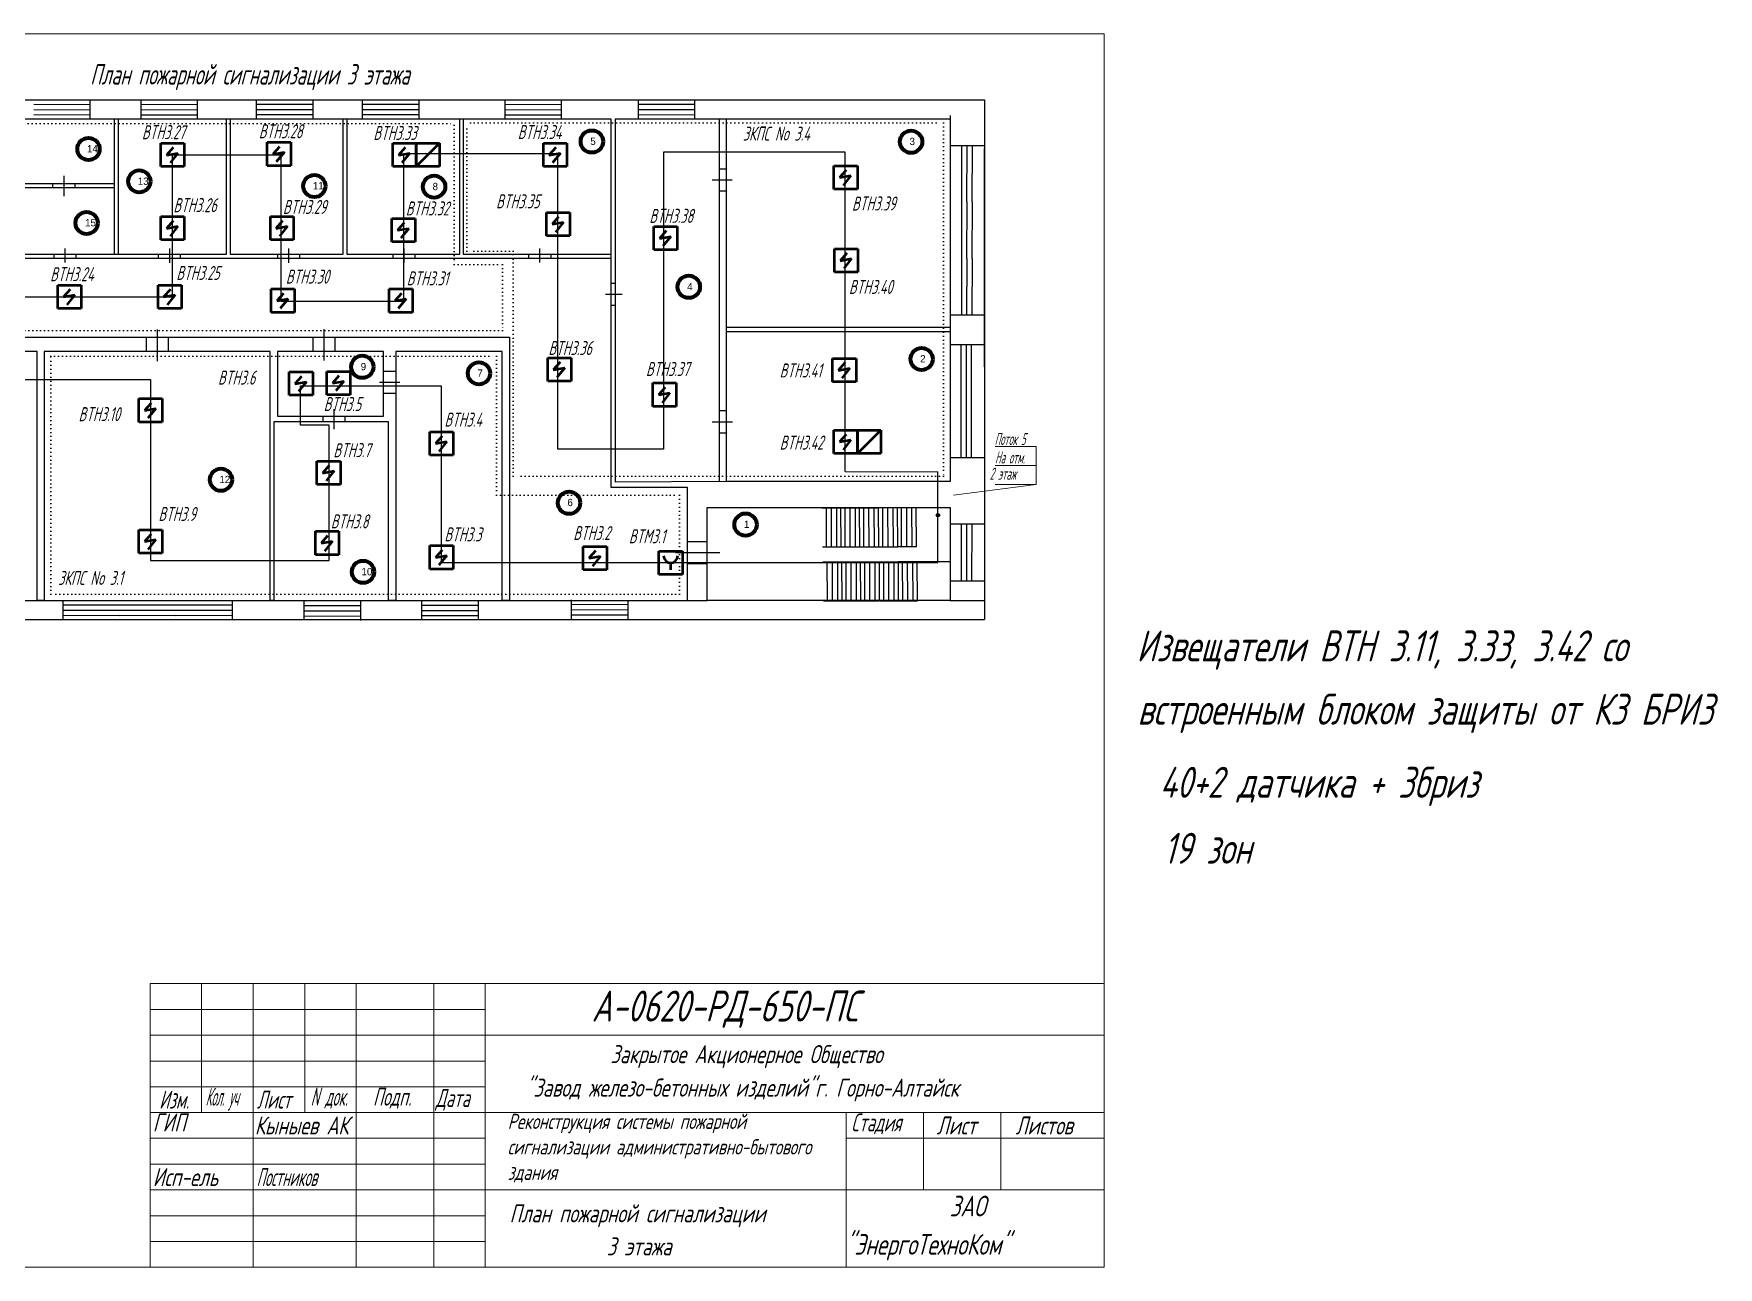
# Model space of a CAD drawing. Header units: millimetres. Extents: x -158 to 1900, y 56 to 1025.
# Drawn here: x 577 to 1900, y 56 to 1025 of the extents above; entities that cross this region are included whole.
import ezdxf

# ---------------------------------------------------------------- set-up
doc = ezdxf.new("R2010")
doc.units = ezdxf.units.MM
doc.linetypes.add('ACAD_ISO07W100', pattern=[3, 0, -3])
for name, color, linetype, lineweight in [('Выноска', 137, 'Continuous', 20), ('Датчики (Вновь)', 2, 'Continuous', 50), ('ИИ_ОФОРМЛЕНИЕ_025', 7, 'Continuous', 25), ('Первичник', 210, 'Continuous', 25), ('Рамка толстая', 7, 'Continuous', 60), ('Текст_КИП', 2, 'Continuous', 25), ('ТОНКИЕ', 150, 'Continuous', 13), ('Эл.кабель', 2, 'Continuous', 50)]:
    doc.layers.add(name, color=color, linetype=linetype, lineweight=lineweight)
doc.styles.add('Annotative', font='txt')
doc.styles.add('simplex', font='simplex.shx', dxfattribs={"width": 0.8, "oblique": 15})

# ---------------------------------------------------------------- blocks, each defined once
blk = doc.blocks.new('A$C7A532389')
at = {"layer": 'Датчики (Вновь)'}
for p, q in [((0, 5), (5, 5)), ((0, 0), (0, 5)), ((5, 5), (5, 0)), ((2.5, 1), (2.5, 2.5)), ((5, 0), (0, 0))]:
    blk.add_line(p, q, dxfattribs=at)
blk.add_arc((2.5, 4), 1.5, 180, 0, dxfattribs=at)

msp = doc.modelspace()

# ---------------------------------------------------------------- hatches: boundary and pattern name
at = {"layer": 'Первичник'}
h = msp.add_hatch(color=256, dxfattribs=at)
edge = h.paths.add_edge_path()
edge.add_arc((1286.7, 646.9), 1.43, 0, 360)

# ---------------------------------------------------------------- linework, layer by layer
for p, q in [((188.6, 972.9), (1323.3, 972.9)), ((576.6, 969.5), (620.9, 969.4)), ((620.9, 957.9), (620.9, 972.8)), ((660.9, 958), (660.9, 973)), ((661, 969.5), (705.3, 969.4)), ((705.3, 957.9), (705.3, 972.8)), ((751.5, 958.3), (751.5, 973.2)), ((751.6, 969.7), (796, 969.6)), ((796, 958.1), (796, 973)), ((834.7, 958.2), (834.7, 973.1)), ((834.8, 969.6), (879.2, 969.5)), ((879.2, 958), (879.2, 972.9)), ((946.7, 958), (946.7, 973)), ((946.8, 969.5), (991.1, 969.4)), ((991.1, 957.9), (991.1, 972.8)), ((1051.4, 958.1), (1051.4, 973.1)), ((1051.5, 969.6), (1095.8, 969.5)), ((1095.8, 958), (1095.8, 972.9)), ((1323.3, 972.9), (1323.3, 564.9)), ((559.5, 958), (640, 958)), ((576.6, 965.3), (620.9, 965.2)), ((576.6, 961.4), (620.9, 961.3)), ((640, 958), (642.8, 958)), ((640, 851.9), (640, 958)), ((642.8, 958), (728, 958)), ((642.8, 958), (642.8, 851.9)), ((661, 965.3), (705.3, 965.2)), ((661, 961.3), (705.3, 961.2)), ((728, 958), (730.8, 958)), ((728, 851.9), (728, 958)), ((730.8, 958), (819.7, 958)), ((730.8, 958), (730.8, 851.9)), ((751.6, 965.5), (796, 965.4)), ((751.6, 961.5), (796, 961.5)), ((819.7, 958), (822.5, 958)), ((819.7, 851.9), (819.7, 958)), ((822.5, 958), (911.1, 958)), ((822.5, 958), (822.5, 851.9)), ((834.8, 965.4), (879.2, 965.3)), ((834.8, 961.4), (879.2, 961.4)), ((911.1, 958), (1029.7, 958)), ((911.1, 851.9), (911.1, 958)), ((911.1, 958), (913.9, 958)), ((913.9, 958), (913.9, 851.9)), ((946.8, 965.3), (991.1, 965.2)), ((946.8, 961.3), (991.1, 961.2)), ((1029.7, 958), (1029.7, 668.8)), ((1033.1, 958), (1033.1, 672.7)), ((1033.1, 958), (1114.9, 958)), ((1051.5, 965.4), (1095.8, 965.3)), ((1051.5, 961.4), (1095.8, 961.3)), ((1114.9, 958), (1114.9, 673.2)), ((1114.9, 958), (1117.7, 958)), ((1117.7, 958), (1296.2, 958)), ((1117.7, 958), (1120.5, 958)), ((1120.5, 958), (1120.5, 673.3)), ((1296.2, 960.8), (1296.2, 673.3)), ((1296.2, 937.1), (1323.3, 937.1)), ((1305.3, 937.1), (1305.2, 892.8)), ((1309.3, 937.1), (1309.2, 892.8)), ((1313.5, 937.1), (1313.4, 892.8)), ((1323.3, 763.3), (1323.3, 934.9)), ((600.1, 913.4), (600.1, 897.5)), ((1120.4, 918.6), (1114.7, 918.6)), ((478.1, 907.4), (640, 907.4)), ((559.5, 904.3), (640, 904.3)), ((591.4, 907.4), (591.4, 904.3)), ((608.8, 907.4), (608.8, 904.3)), ((1125.2, 910), (1109.3, 910)), ((1120.4, 901.3), (1114.7, 901.3)), ((1305.3, 892.8), (1305.2, 848.4)), ((1309.3, 892.8), (1309.2, 848.4)), ((1313.5, 892.8), (1313.4, 848.4)), ((475.3, 848.8), (1029.7, 848.8)), ((478.1, 851.9), (728, 851.9)), ((592.4, 851.9), (592.4, 848.7)), ((601, 856.3), (601, 845.3)), ((609.7, 851.9), (609.7, 848.7)), ((674.4, 851.7), (674.4, 848.6)), ((683.1, 856.2), (683.1, 845.1)), ((691.7, 851.7), (691.7, 848.6)), ((730.8, 851.9), (819.7, 851.9)), ((768.1, 851.7), (768.1, 848.6)), ((776.7, 856.2), (776.7, 845.1)), ((785.4, 851.7), (785.4, 848.6)), ((822.5, 851.9), (911.1, 851.9)), ((858.6, 851.9), (858.6, 848.8)), ((867.2, 856.4), (867.2, 845.3)), ((875.9, 851.9), (875.9, 848.8)), ((913.9, 851.9), (1029.7, 851.9)), ((965.2, 851.9), (965.2, 848.8)), ((973.9, 856.4), (973.9, 845.3)), ((982.6, 851.9), (982.6, 848.8)), ((1305.3, 848.4), (1305.2, 804.1)), ((1309.3, 848.4), (1309.2, 804.1)), ((1313.5, 848.4), (1313.4, 804.1)), ((1033.1, 828.9), (1029.7, 828.9)), ((1038.7, 820.2), (1025.5, 820.2)), ((1033.1, 811.6), (1029.7, 811.6)), ((1120.5, 794.5), (1296.2, 794.5)), ((1296.2, 804.1), (1323.3, 804.1)), ((390.4, 786.7), (950.1, 786.7)), ((664.9, 786.7), (664.9, 775.5)), ((673.5, 792.7), (673.5, 767.8)), ((682.2, 786.7), (682.2, 775.5)), ((795.8, 786.7), (795.8, 775.5)), ((804.5, 793), (804.5, 768.3)), ((813.1, 786.7), (813.1, 775.5)), ((950.1, 786.7), (950.1, 588.9)), ((1120.5, 791.2), (1296.2, 791.2)), ((1323.3, 780.6), (1296.2, 780.6)), ((1304.9, 736.2), (1305, 780.6)), ((1309.1, 736.2), (1309.2, 780.6)), ((1313.1, 736.2), (1313.1, 780.6)), ((579.2, 775.5), (488.4, 775.5)), ((579.2, 579.8), (579.2, 775.5)), ((762.3, 775.5), (584.8, 775.5)), ((584.8, 775.5), (584.8, 579.8)), ((762.3, 579.8), (762.3, 775.5)), ((767.9, 775.5), (767.9, 724.6)), ((851.2, 775.5), (767.9, 775.5)), ((851.2, 724.6), (851.2, 775.5)), ((944.5, 775.5), (860.9, 775.5)), ((860.9, 775.5), (860.9, 579.8)), ((944.5, 579.8), (944.5, 775.5)), ((860.9, 759.8), (851.2, 759.8)), ((864, 751.1), (848, 751.1)), ((860.9, 742.4), (851.2, 742.4)), ((812.2, 730.2), (812.2, 714.3)), ((1120.5, 728.7), (1114.9, 728.7)), ((1304.8, 692), (1304.9, 736.4)), ((1309, 692), (1309.1, 736.4)), ((1313, 692), (1313.1, 736.4)), ((855.3, 720.2), (765.1, 720.2)), ((765.1, 720.2), (765.1, 579.8)), ((767.9, 724.6), (851.2, 724.6)), ((803.5, 724.6), (803.5, 720.2)), ((820.8, 724.6), (820.8, 720.2)), ((855.3, 579.8), (855.3, 720.2)), ((1125.3, 720), (1109.4, 720)), ((1120.5, 711.4), (1114.9, 711.4)), ((1323.3, 692), (1296.2, 692)), ((1029.7, 668.8), (1089.7, 668.8)), ((1121.4, 673.3), (1033.1, 672.7)), ((1089.7, 668.8), (1089.7, 579.8)), ((1296.2, 673.3), (1121.4, 673.3)), ((1105.5, 579.8), (1105.5, 653)), ((1105.5, 653), (1296.2, 653)), ((1195.5, 652.7), (1210.5, 652.7)), ((1199.1, 622), (1199.1, 652.7)), ((1203.1, 622), (1203.1, 652.7)), ((1207.3, 622), (1207.2, 652.7)), ((1210.2, 652.7), (1225.2, 652.7)), ((1210.7, 622), (1210.5, 652.7)), ((1213.8, 622), (1213.8, 652.7)), ((1217.8, 622), (1217.8, 652.7)), ((1222, 622), (1222, 652.7)), ((1225, 652.7), (1239.9, 652.7)), ((1225.4, 622), (1225.2, 652.7)), ((1228.6, 622.1), (1228.5, 652.7)), ((1232.6, 622.1), (1232.5, 652.7)), ((1236.8, 622.1), (1236.7, 652.7)), ((1239.9, 652.8), (1254.8, 652.8)), ((1240.2, 622.1), (1239.9, 652.7)), ((1243.5, 622.1), (1243.4, 652.8)), ((1247.5, 622.1), (1247.4, 652.8)), ((1251.7, 622.1), (1251.6, 652.8)), ((1254.6, 652.8), (1295.4, 652.8)), ((1255.1, 622.1), (1254.8, 652.8)), ((1258.2, 622.2), (1258.2, 652.8)), ((1262.2, 622.2), (1262.2, 652.8)), ((1266.4, 622.2), (1266.3, 652.8)), ((1269.8, 622.2), (1269.6, 652.8)), ((1296.2, 653), (1296.2, 579.8)), ((1323.3, 639.7), (1296.2, 639.7)), ((1305.2, 595.3), (1305.3, 639.7)), ((1309.4, 595.3), (1309.5, 639.7)), ((1313.4, 595.3), (1313.5, 639.7)), ((1105.5, 626), (1089.7, 626)), ((1196.1, 622), (1210.7, 622)), ((1210.8, 622), (1225.4, 622)), ((1225.5, 622.1), (1240.2, 622.1)), ((1240.4, 622.1), (1255.1, 622.1)), ((1255.1, 622.2), (1269.8, 622.2)), ((1115.5, 617.3), (1080.6, 617.3)), ((1105.5, 608.6), (1089.7, 608.6)), ((1196.3, 610.2), (1211.2, 610.2)), ((1199.9, 579.6), (1199.8, 610.2)), ((1203.9, 579.6), (1203.8, 610.2)), ((1208.1, 579.6), (1208, 610.2)), ((1211, 610.2), (1225.9, 610.2)), ((1211.5, 579.6), (1211.2, 610.2)), ((1214.6, 579.6), (1214.5, 610.2)), ((1218.6, 579.6), (1218.5, 610.2)), ((1222.8, 579.6), (1222.7, 610.2)), ((1225.7, 610.3), (1240.7, 610.3)), ((1226.2, 579.6), (1225.9, 610.2)), ((1229.4, 579.6), (1229.3, 610.3)), ((1233.3, 579.6), (1233.3, 610.3)), ((1237.5, 579.6), (1237.5, 610.3)), ((1240.6, 610.3), (1255.6, 610.3)), ((1240.9, 579.6), (1240.7, 610.3)), ((1244.3, 579.7), (1244.2, 610.3)), ((1248.2, 579.7), (1248.2, 610.3)), ((1252.4, 579.7), (1252.4, 610.3)), ((1255.4, 610.4), (1296.2, 610.4)), ((1255.8, 579.7), (1255.6, 610.3)), ((1259, 579.7), (1258.9, 610.4)), ((1263, 579.7), (1262.9, 610.4)), ((1267.2, 579.7), (1267.1, 610.4)), ((1270.6, 579.7), (1270.3, 610.4)), ((950.1, 588.9), (950.1, 579.8)), ((1323.3, 595.2), (1296.2, 595.2)), ((391.3, 579.8), (760.1, 579.8)), ((584.8, 579.8), (579.2, 579.8)), ((599.6, 564.8), (599.6, 579.8)), ((599.6, 576.4), (643.9, 576.4)), ((599.6, 572.2), (643.9, 572.2)), ((643.9, 576.4), (688.3, 576.4)), ((643.9, 572.2), (688.3, 572.2)), ((688.3, 576.5), (732.6, 576.4)), ((688.3, 572.2), (732.6, 572.2)), ((732.6, 564.8), (732.6, 579.8)), ((760.1, 579.8), (765.7, 579.8)), ((765.1, 579.8), (762.3, 579.8)), ((765.7, 579.8), (938.3, 579.8)), ((788.9, 564.5), (788.9, 579.4)), ((789, 575.9), (833.4, 575.9)), ((789, 571.7), (833.4, 571.7)), ((833.4, 564.3), (833.4, 579.3)), ((860.9, 579.8), (855.3, 579.8)), ((881.5, 564.9), (881.5, 579.8)), ((881.6, 576.3), (925.9, 576.3)), ((881.6, 572.1), (925.9, 572)), ((925.9, 564.7), (925.9, 579.7)), ((938.3, 579.8), (1089.7, 579.8)), ((950.1, 579.8), (944.5, 579.8)), ((999, 565.4), (999, 580.4)), ((999.1, 576.9), (1043.5, 576.8)), ((999.1, 572.7), (1043.5, 572.6)), ((1043.5, 565.3), (1043.5, 580.2)), ((1089.7, 579.8), (1105.5, 579.8)), ((1296.2, 579.8), (1105.5, 579.8)), ((1196.8, 579.6), (1211.5, 579.6)), ((1211.5, 579.6), (1226.2, 579.6)), ((1226.3, 579.6), (1240.9, 579.6)), ((1241.2, 579.7), (1255.8, 579.7)), ((1255.9, 579.7), (1270.6, 579.7)), ((1296.2, 579.8), (1323.3, 579.8)), ((188.6, 564.9), (1323.3, 564.9)), ((599.6, 568.3), (643.9, 568.2)), ((643.9, 568.3), (688.3, 568.2)), ((688.3, 568.3), (732.6, 568.2)), ((789, 567.8), (833.4, 567.7)), ((881.6, 568.2), (925.9, 568.1)), ((999.1, 568.7), (1043.5, 568.6))]:
    msp.add_line(p, q)
at = {"color": 1, "linetype": 'ACAD_ISO07W100'}
for p, q in [((411.1, 954.3), (906.5, 954.3)), ((906.7, 953), (906.7, 843.8)), ((916.7, 854.1), (916.7, 954.9)), ((919.5, 954.9), (1291.1, 954.9)), ((1291.1, 954.9), (1291.1, 677.5)), ((953.2, 854.1), (916.7, 854.1)), ((953.2, 677.5), (953.2, 854.1)), ((906.7, 843.8), (944.7, 843.8)), ((944.7, 843.8), (944.7, 792)), ((944.7, 792), (411.1, 792)), ((589.9, 584.8), (589.9, 771.7)), ((589.9, 771.7), (940.1, 771.7)), ((940.1, 771.7), (940.1, 662.7)), ((1291.1, 677.5), (953.2, 677.5)), ((940.1, 662.7), (1083.8, 662.7)), ((1083.8, 662.5), (1083.8, 584.8)), ((1083.8, 584.8), (589.9, 584.8))]:
    msp.add_line(p, q, dxfattribs=at)
at = {"color": 1}
for p, q in [((770.8, 929.5), (685.2, 929.5)), ((685.2, 929.5), (685.2, 818.1)), ((770.8, 814.6), (770.8, 929.5)), ((988.3, 930.7), (867, 930.7)), ((867, 930.7), (867, 814.6)), ((988.3, 698.7), (988.3, 930.7)), ((1213.7, 932), (1071.2, 932)), ((1071.2, 932), (1071.2, 698.7)), ((1213.7, 681.3), (1213.7, 932)), ((597.2, 818.1), (438.8, 818.1)), ((685.2, 818.1), (597.2, 818.1)), ((867, 814.6), (770.8, 814.6)), ((532.4, 753.5), (668.4, 753.5)), ((668.4, 753.5), (668.4, 611.4)), ((786, 717.5), (786, 748.5)), ((786.3, 748.5), (896.5, 748.5)), ((896.5, 748.5), (896.5, 609.8)), ((808.6, 717.5), (786, 717.5)), ((808.6, 611.4), (808.6, 717.5)), ((1071.2, 698.7), (988.3, 698.7)), ((1213.7, 681.3), (1286.6, 680.9)), ((1286.6, 609.8), (1286.6, 680.9)), ((668.4, 611.4), (808.6, 611.4)), ((896.5, 609.8), (1286.6, 609.8))]:
    msp.add_line(p, q, dxfattribs=at)
at = {"color": 18, "lineweight": 20, "true_color": 0x000000}
for p, q in [((667.9, 279.1), (1417.2, 279.1)), ((667.9, 279.1), (667.9, 56.3)), ((708.4, 279.1), (708.4, 177.8)), ((748.9, 279.1), (748.9, 56.3)), ((789.4, 279.1), (789.4, 177.8)), ((829.9, 279.1), (829.9, 56.3)), ((890.7, 279.1), (890.7, 56.3)), ((931.2, 279.1), (931.2, 56.3)), ((667.9, 258.8), (931.2, 258.8)), ((667.9, 238.6), (931.2, 238.6)), ((931.2, 238.6), (1417.2, 238.6)), ((1417.2, 241.9), (1417.2, 56.3)), ((667.9, 218.3), (931.2, 218.3)), ((667.9, 198.1), (931.2, 198.1)), ((667.9, 177.8), (1417.2, 177.8)), ((1214.7, 177.8), (1214.7, 56.3)), ((1275.4, 177.8), (1275.4, 117.1)), ((1336.2, 177.8), (1336.2, 117.1)), ((667.9, 157.6), (931.2, 157.6)), ((1214.7, 157.6), (1417.2, 157.6)), ((667.9, 137.3), (931.2, 137.3)), ((667.9, 117.1), (931.2, 117.1)), ((931.2, 117.1), (1417.2, 117.1)), ((667.9, 96.8), (931.2, 96.8)), ((667.9, 76.6), (931.2, 76.6)), ((792.8, 56.3), (1417.2, 56.3))]:
    msp.add_line(p, q, dxfattribs=at)
at = {"lineweight": 70}
for centre in [(619.6, 934.4), (1014.9, 940.3), (1265.6, 940.1), (659.5, 909), (797, 905.3), (891, 904.8), (618.1, 876.3), (1091, 826.2), (834.6, 763.4), (1273.9, 769.5), (926.2, 758.3), (723.6, 674.7), (997, 656.6), (1135.6, 639.5), (835.2, 602.4)]:
    msp.add_circle(centre, 8.75, dxfattribs=at)
at = {"layer": 'Выноска', "color": 3, "lineweight": 9}
for p, q in [((1363.8, 700.8), (1331.6, 700.8)), ((1363.8, 700.8), (1363.8, 686)), ((1363.8, 686), (1331.6, 686)), ((1363.8, 686), (1363.8, 671.1)), ((1363.8, 671.1), (1331.6, 671.1))]:
    msp.add_line(p, q, dxfattribs=at)
at = {"layer": 'Выноска', "color": 3}
msp.add_line((1298.9, 662.7), (1363.7, 671), dxfattribs=at)
at = {"layer": 'Датчики (Вновь)', "color": 2}
for p, q in [((760, 939.7), (778.4, 939.7)), ((760, 921.3), (760, 939.7)), ((778.4, 939.7), (778.4, 921.3)), ((676.4, 939), (694.8, 939)), ((676.4, 920.6), (676.4, 939)), ((686, 935.5), (680.8, 929.6)), ((680.8, 929.6), (689.8, 931.2)), ((689.8, 931.2), (683.6, 923.5)), ((694.8, 939), (694.8, 920.6)), ((769.6, 936.2), (764.4, 930.4)), ((764.4, 930.4), (773.4, 932)), ((773.4, 932), (767.1, 924.3)), ((858.6, 939), (877, 939)), ((858.6, 920.6), (858.6, 939)), ((868.2, 935.5), (863, 929.6)), ((863, 929.6), (872, 931.2)), ((872, 931.2), (865.7, 923.5)), ((877, 939), (877, 920.6)), ((895.3, 939), (877, 920.6)), ((877, 939), (895.3, 939)), ((877, 920.6), (877, 939)), ((895.3, 939), (895.3, 920.6)), ((976.8, 939), (995.2, 939)), ((976.8, 920.6), (976.8, 939)), ((986.5, 935.5), (981.2, 929.6)), ((981.2, 929.6), (990.3, 931.2)), ((990.3, 931.2), (984, 923.5)), ((995.2, 939), (995.2, 920.6)), ((694.8, 920.6), (676.4, 920.6)), ((778.4, 921.3), (760, 921.3)), ((877, 920.6), (858.6, 920.6)), ((895.3, 920.6), (877, 920.6)), ((995.2, 920.6), (976.8, 920.6)), ((1205, 921.2), (1223.4, 921.2)), ((1205, 902.8), (1205, 921.2)), ((1214.6, 917.7), (1209.4, 911.9)), ((1209.4, 911.9), (1218.4, 913.5)), ((1218.4, 913.5), (1212.2, 905.8)), ((1223.4, 921.2), (1223.4, 902.8)), ((1223.4, 902.8), (1205, 902.8)), ((676.4, 881.4), (694.8, 881.4)), ((676.4, 863), (676.4, 881.4)), ((686, 877.9), (680.8, 872.1)), ((680.8, 872.1), (689.8, 873.7)), ((689.8, 873.7), (683.6, 866)), ((694.8, 881.4), (694.8, 863)), ((762.4, 881.4), (780.7, 881.4)), ((762.4, 863), (762.4, 881.4)), ((772, 877.9), (766.7, 872.1)), ((766.7, 872.1), (775.8, 873.7)), ((775.8, 873.7), (769.5, 866)), ((780.7, 881.4), (780.7, 863)), ((857.8, 879.9), (876.2, 879.9)), ((857.8, 861.5), (857.8, 879.9)), ((867.4, 876.4), (862.2, 870.6)), ((876.2, 879.9), (876.2, 861.5)), ((979.2, 884.6), (997.6, 884.6)), ((979.2, 866.2), (979.2, 884.6)), ((988.8, 881.1), (983.6, 875.3)), ((983.6, 875.3), (992.6, 876.9)), ((992.6, 876.9), (986.4, 869.2)), ((997.6, 884.6), (997.6, 866.2)), ((1063.6, 873.6), (1082, 873.6)), ((1063.6, 855.2), (1063.6, 873.6)), ((1082, 873.6), (1082, 855.2)), ((694.8, 863), (676.4, 863)), ((780.7, 863), (762.4, 863)), ((876.2, 861.5), (857.8, 861.5)), ((862.2, 870.6), (871.2, 872.1)), ((871.2, 872.1), (864.9, 864.4)), ((997.6, 866.2), (979.2, 866.2)), ((1073.2, 870.1), (1068, 864.2)), ((1068, 864.2), (1077, 865.8)), ((1077, 865.8), (1070.7, 858.1)), ((1082, 855.2), (1063.6, 855.2)), ((1205.5, 856), (1223.9, 856)), ((1205.5, 837.6), (1205.5, 856)), ((1215.2, 852.5), (1209.9, 846.7)), ((1209.9, 846.7), (1218.9, 848.3)), ((1218.9, 848.3), (1212.7, 840.6)), ((1223.9, 856), (1223.9, 837.6)), ((1223.9, 837.6), (1205.5, 837.6)), ((595.5, 827.5), (613.9, 827.5)), ((595.5, 809.1), (595.5, 827.5)), ((605.1, 824), (599.9, 818.2)), ((613.9, 827.5), (613.9, 809.1)), ((674.2, 827.5), (692.6, 827.5)), ((674.2, 809.1), (674.2, 827.5)), ((683.9, 824), (678.6, 818.2)), ((692.6, 827.5), (692.6, 809.1)), ((763, 824.5), (781.4, 824.5)), ((763, 806.1), (763, 824.5)), ((772.7, 821), (767.4, 815.2)), ((781.4, 824.5), (781.4, 806.1)), ((855.7, 824.5), (874.1, 824.5)), ((855.7, 806.1), (855.7, 824.5)), ((865.3, 821), (860.1, 815.2)), ((874.1, 824.5), (874.1, 806.1)), ((613.9, 809.1), (595.5, 809.1)), ((599.9, 818.2), (608.9, 819.8)), ((608.9, 819.8), (602.6, 812.1)), ((692.6, 809.1), (674.2, 809.1)), ((678.6, 818.2), (687.6, 819.8)), ((687.6, 819.8), (681.4, 812.1)), ((767.4, 815.2), (776.4, 816.8)), ((776.4, 816.8), (770.2, 809.1)), ((860.1, 815.2), (869.1, 816.8)), ((869.1, 816.8), (862.8, 809.1)), ((781.4, 806.1), (763, 806.1)), ((874.1, 806.1), (855.7, 806.1)), ((980.2, 770.4), (998.6, 770.4)), ((980.2, 752), (980.2, 770.4)), ((998.6, 770.4), (998.6, 752)), ((1204, 769.9), (1222.4, 769.9)), ((1204, 751.5), (1204, 769.9)), ((1222.4, 769.9), (1222.4, 751.5)), ((777.3, 759.4), (795.7, 759.4)), ((777.3, 741), (777.3, 759.4)), ((786.9, 755.9), (781.7, 750.1)), ((795.7, 759.4), (795.7, 741)), ((806.7, 759.8), (825.1, 759.8)), ((806.7, 741.4), (806.7, 759.8)), ((816.3, 756.3), (811.1, 750.5)), ((825.1, 759.8), (825.1, 741.4)), ((989.9, 766.9), (984.6, 761.1)), ((984.6, 761.1), (993.7, 762.7)), ((993.7, 762.7), (987.4, 755)), ((1213.6, 766.4), (1208.4, 760.6)), ((1208.4, 760.6), (1217.4, 762.2)), ((1217.4, 762.2), (1211.2, 754.5)), ((795.7, 741), (777.3, 741)), ((781.7, 750.1), (790.7, 751.7)), ((790.7, 751.7), (784.4, 744)), ((825.1, 741.4), (806.7, 741.4)), ((811.1, 750.5), (820.1, 752.1)), ((820.1, 752.1), (813.9, 744.4)), ((998.6, 752), (980.2, 752)), ((1062.8, 750.7), (1081.2, 750.7)), ((1062.8, 732.3), (1062.8, 750.7)), ((1072.4, 747.2), (1067.2, 741.3)), ((1067.2, 741.3), (1076.2, 742.9)), ((1076.2, 742.9), (1070, 735.2)), ((1081.2, 750.7), (1081.2, 732.3)), ((1222.4, 751.5), (1204, 751.5)), ((659.1, 738.4), (677.5, 738.4)), ((659.1, 720), (659.1, 738.4)), ((668.7, 734.9), (663.5, 729.1)), ((663.5, 729.1), (672.5, 730.7)), ((672.5, 730.7), (666.2, 723)), ((677.5, 738.4), (677.5, 720)), ((1081.2, 732.3), (1062.8, 732.3)), ((677.5, 720), (659.1, 720)), ((887.7, 712.4), (906.1, 712.4)), ((887.7, 694), (887.7, 712.4)), ((897.3, 708.9), (892.1, 703.1)), ((892.1, 703.1), (901.1, 704.7)), ((901.1, 704.7), (894.8, 697)), ((906.1, 712.4), (906.1, 694)), ((1205, 713.7), (1223.4, 713.7)), ((1205, 695.3), (1205, 713.7)), ((1214.7, 710.2), (1209.4, 704.4)), ((1209.4, 704.4), (1218.4, 706)), ((1218.4, 706), (1212.2, 698.3)), ((1223.4, 713.7), (1223.4, 695.3)), ((1241.8, 713.7), (1223.4, 695.3)), ((1223.4, 713.7), (1241.8, 713.7)), ((1223.4, 695.3), (1223.4, 713.7)), ((1241.8, 713.7), (1241.8, 695.3)), ((799, 689.4), (817.4, 689.4)), ((799, 671), (799, 689.4)), ((817.4, 689.4), (817.4, 671)), ((906.1, 694), (887.7, 694)), ((1223.4, 695.3), (1205, 695.3)), ((1241.8, 695.3), (1223.4, 695.3)), ((808.7, 685.9), (803.4, 680)), ((803.4, 680), (812.4, 681.6)), ((812.4, 681.6), (806.2, 673.9)), ((817.4, 671), (799, 671)), ((659.1, 635.4), (677.5, 635.4)), ((659.1, 617), (659.1, 635.4)), ((677.5, 635.4), (677.5, 617)), ((668.7, 631.9), (663.5, 626.1)), ((663.5, 626.1), (672.5, 627.7)), ((672.5, 627.7), (666.2, 620)), ((797.8, 634.2), (816.2, 634.2)), ((797.8, 615.8), (797.8, 634.2)), ((807.4, 630.7), (802.2, 624.8)), ((802.2, 624.8), (811.2, 626.4)), ((811.2, 626.4), (805, 618.7)), ((816.2, 634.2), (816.2, 615.8)), ((887.7, 623), (906.1, 623)), ((887.7, 604.6), (887.7, 623)), ((906.1, 623), (906.1, 604.6)), ((1008.2, 622.3), (1026.6, 622.3)), ((1008.2, 603.9), (1008.2, 622.3)), ((1026.6, 622.3), (1026.6, 603.9)), ((677.5, 617), (659.1, 617)), ((816.2, 615.8), (797.8, 615.8)), ((897.3, 619.5), (892.1, 613.7)), ((892.1, 613.7), (901.1, 615.3)), ((901.1, 615.3), (894.8, 607.6)), ((1017.8, 618.8), (1012.6, 613)), ((1012.6, 613), (1021.6, 614.6)), ((1021.6, 614.6), (1015.3, 606.9)), ((906.1, 604.6), (887.7, 604.6)), ((1026.6, 603.9), (1008.2, 603.9))]:
    msp.add_line(p, q, dxfattribs=at)
at = {"layer": 'Первичник'}
msp.add_circle((1286.7, 646.9), 1.43, dxfattribs=at)
at = {"layer": 'Рамка толстая', "color": 18, "lineweight": 20, "true_color": 0x000000}
for p, q in [((84.1, 1024.9), (1417.2, 1024.9)), ((1417.2, 1024.9), (1417.2, 56.3)), ((84.1, 56.3), (1417.2, 56.3))]:
    msp.add_line(p, q, dxfattribs=at)
at = {"layer": 'Эл.кабель'}
msp.add_lwpolyline([(1286.7, 646.9, 0, 3.41, 0), (1293.6, 655.8, 0, 0, 0), (1298.9, 662.7, 0, 0, 0)], format="xyseb", dxfattribs=at)

# ---------------------------------------------------------------- block references
at = {"layer": 'Датчики (Вновь)', "color": 2, "xscale": 3.679417874363025, "yscale": 3.679417874363025, "zscale": 3.679417874363025}
msp.add_blockref('A$C7A532389', (1067.6, 600.2), dxfattribs=at)

# ---------------------------------------------------------------- texts
at = {"lineweight": 70, "style": 'Annotative'}
for s, p in [('5', (1013.7, 937.6)), ('3', (1264.4, 937.5)), ('14', (618.4, 931.7)), ('13', (658.3, 906.3)), ('11', (795.8, 902.7)), ('8', (889.8, 902.1)), ('15', (616.9, 873.7)), ('4', (1089.8, 823.5)), ('2', (1272.7, 766.9)), ('9', (833.4, 760.7)), ('7', (925, 755.6)), ('12', (722.4, 672.1)), ('6', (995.7, 654)), ('1', (1134.4, 636.9)), ('10', (834, 599.7))]:
    msp.add_text(s, height=5.72, dxfattribs=at).set_placement(p)
at = {"color": 3, "lineweight": 9, "style": 'simplex', "oblique": 15, "width": 0.7}
for s, p in [('Извещатели ВТН 3.11, 3.33, 3.42 со', (1442.7, 532.1)), ('встроенным блоком защиты от КЗ БРИЗ', (1443.4, 482.4))]:
    msp.add_text(s, height=24.3, dxfattribs=at).set_placement(p)
at = {"color": 3, "lineweight": 20, "style": 'simplex', "oblique": 15, "width": 0.7}
for s, p in [('40+2 датчика + 3бриз', (1460.8, 425)), ('19 зон', (1464, 373.2))]:
    msp.add_text(s, height=24.3, dxfattribs=at).set_placement(p)
at = {"color": 18, "lineweight": 20, "true_color": 0x000000, "style": 'simplex', "oblique": 15}
for s, height, width, p in [('А-0620-РД-650-ПС', 24.3, 0.7, (1014.7, 249.3)), ('Закрытое Акционерное Общество', 14.175, 0.7, (1029.5, 216.6)), ('"Завод железо-бетонных изделий"г. Горно-Алтайск', 14.175, 0.7, (963.1, 190.3)), ('Изм.', 14.18, 0.6, (675.1, 180.9)), ('Кол. уч', 14.18, 0.4, (711.5, 183.2)), ('Лист', 14.18, 0.6, (751.8, 180.9)), ('N', 14.2, 0.5, (794, 183.2)), ('док.', 14.18, 0.5, (805.3, 183.2)), ('Подп.', 14.18, 0.6, (843, 183.2)), ('Дата', 14.18, 0.6, (892.2, 182.2)), ('ГИП', 14.18, 0.7, (670.1, 163)), ('Кыныев АК', 14.18, 0.7, (750.2, 160.6)), ('Стадия', 14.18, 0.6, (1218.6, 163)), ('Лист', 14.18, 0.7, (1285.7, 160.6)), ('Листов', 14.18, 0.7, (1347.6, 160.6)), ('Исп-ель', 14.18, 0.7, (670.1, 120.1)), ('Постников', 14.18, 0.5, (751.6, 120.1)), ('ЗАО', 16.2, 0.7, (1295.9, 96.3)), ('План пожарной сигнализации', 14.175, 0.7, (950.3, 91.6)), ('3 этажа', 14.18, 0.7, (1026.6, 65.7)), ('"ЭнергоТехноКом"', 16.2, 0.7, (1214.3, 66.2))]:
    msp.add_text(s, height=height, dxfattribs=dict(at, width=width)).set_placement(p)
at = {"layer": 'ИИ_ОФОРМЛЕНИЕ_025', "lineweight": 20, "insert": (948.8, 176.9), "char_height": 12, "attachment_point": 1}
msp.add_mtext_dynamic_manual_height_columns('{\\Fsimplex|c204;\\Q15;\\W0.7;\\C2;Реконструкция системы пожарной сигнализации административно-бытового здания }', width=276.259, gutter_width=12.5, heights=[0], dxfattribs=at)
at = {"layer": 'Текст_КИП', "color": 6, "lineweight": 9, "style": 'simplex', "oblique": 15, "width": 0.5}
msp.add_text('Поток 5', height=9.47, rotation=359.8101, dxfattribs=at).set_placement((1331.2, 702))
at = {"layer": 'Текст_КИП', "lineweight": 9, "style": 'simplex', "oblique": 15, "width": 0.5}
for s, p in [('На отм.', (1331.5, 687.5)), ('2 этаж', (1327.3, 674.7))]:
    msp.add_text(s, height=9.47, rotation=359.8101, dxfattribs=at).set_placement(p)
at = {"layer": 'ТОНКИЕ', "lineweight": 13, "style": 'simplex', "oblique": 15, "width": 0.6}
msp.add_text('План пожарной сигнализации 3 этажа', height=16.062, dxfattribs=at).set_placement((620.9, 985))
at = {"layer": 'ТОНКИЕ', "lineweight": 9, "style": 'simplex', "oblique": 15, "width": 0.6}
for s, p in [('BTН3.27', (661.6, 942.1)), ('BTН3.28', (753.4, 942.8)), ('BTН3.34', (956.7, 942.2)), ('BTН3.33', (843.3, 941.5)), ('BTН3.26', (686.3, 884.8)), ('BTН3.29', (772.3, 883.4)), ('BTН3.32', (868.8, 882.2)), ('BTН3.35', (939.7, 887.8)), ('BTН3.38', (1060.1, 876.4)), ('BTН3.39', (1219.2, 886.1)), ('BTН3.24', (589.5, 830.6)), ('BTН3.25', (688.6, 831.6)), ('BTН3.30', (774.6, 828.7)), ('BTН3.31', (869.5, 827.3)), ('BTН3.40', (1216.8, 820.6)), ('BTН3.36', (980.8, 772.6)), ('BTН3.6', (721.3, 749.4)), ('BTН3.37', (1057.4, 756.1)), ('BTН3.41', (1162.4, 755)), ('BTН3.10', (611.8, 720.7)), ('BTН3.5', (804.3, 728.6)), ('BTН3.4', (899.1, 716.4)), ('BTН3.7', (811.9, 692.4)), ('BTН3.42', (1162.4, 698.4)), ('BTН3.9', (674.5, 642.3)), ('BTН3.8', (809.9, 636.5)), ('BTН3.3', (899.1, 626.3)), ('BTН3.2', (1000.3, 627.3)), ('BTМ3.1', (1044, 624.8))]:
    msp.add_text(s, height=11.01, dxfattribs=at).set_placement(p)
at = {"layer": 'ТОНКИЕ', "color": 1, "lineweight": 9, "style": 'simplex', "oblique": 15, "width": 0.6}
for s, p in [('ЗКПС No 3.4', (1133.5, 941)), ('ЗКПС No 3.1', (595.8, 592.1))]:
    msp.add_text(s, height=11.008, dxfattribs=at).set_placement(p)

doc.saveas('drawing.dxf')
